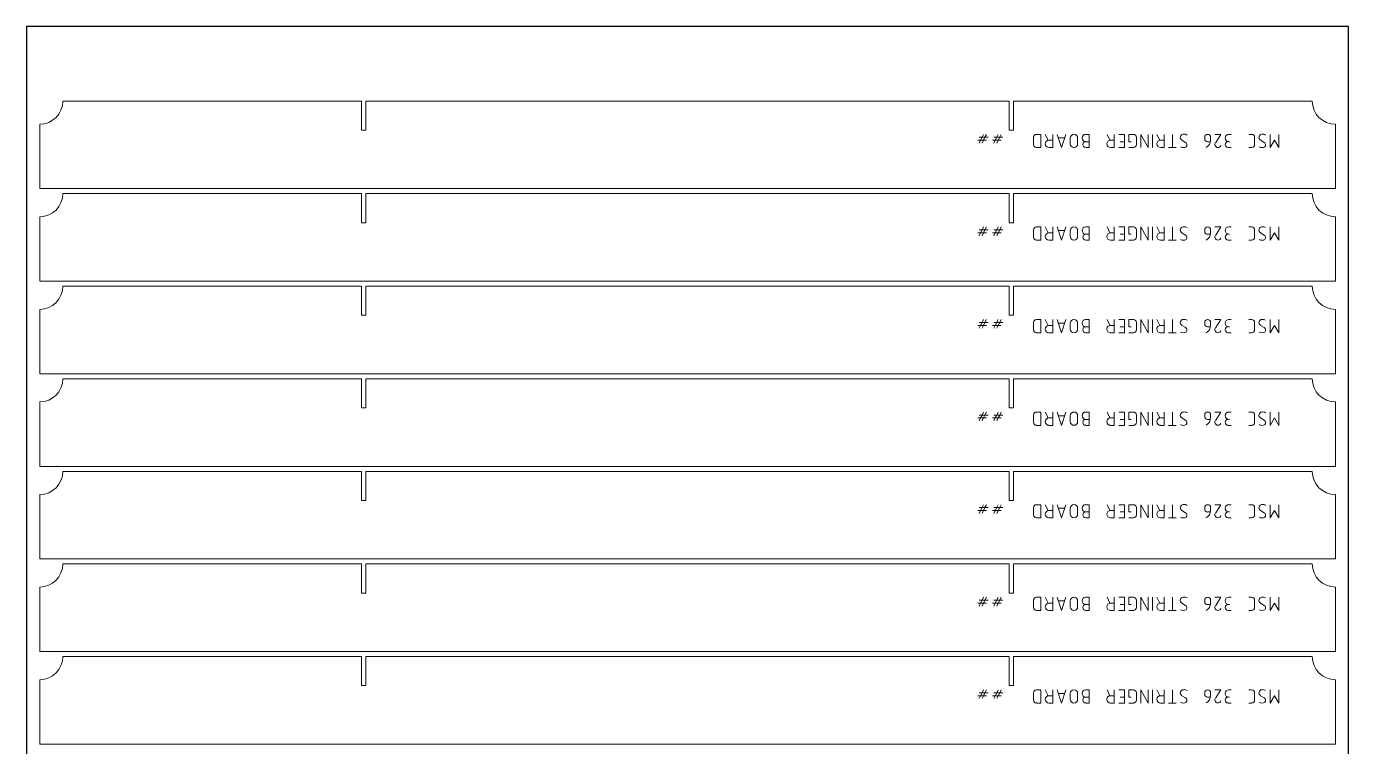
# Model space of a CAD drawing. Header units: inches. Extents: x 142 to 14402, y 211 to 2711.
# Drawn here: x 11202 to 12202, y 1667 to 2211 of the extents above; entities that cross this region are included whole.
import ezdxf

# ---------------------------------------------------------------- set-up
doc = ezdxf.new("R2010")
doc.units = ezdxf.units.IN
doc.header["$MEASUREMENT"] = 0
doc.layers.add('IV_MARK_SURFACE', color=2, linetype='Continuous', lineweight=5)
doc.layers.add('IV_OUTER_PROFILE', color=7, linetype='Continuous', lineweight=5)

msp = doc.modelspace()

# ---------------------------------------------------------------- linework, layer by layer
msp.add_lwpolyline([(11201.7, 211.4), (12201.7, 211.4), (12201.7, 2211.4), (11201.7, 2211.4)], close=True)
at = {"layer": 'IV_MARK_SURFACE'}
for p, q in [((11923.4, 2125.4), (11921.2, 2125.4)), ((11922.3, 2127.6), (11924.5, 2127.6)), ((11922.3, 2123.2), (11923.4, 2125.4)), ((11923.4, 2125.4), (11924.5, 2127.6)), ((11925.6, 2125.4), (11923.4, 2125.4)), ((11924.5, 2127.6), (11925.6, 2129.8)), ((11924.5, 2127.6), (11926.7, 2127.6)), ((11925.6, 2125.4), (11924.5, 2123.2)), ((11926.7, 2127.6), (11925.6, 2125.4)), ((11927.9, 2125.4), (11925.6, 2125.4)), ((11927.9, 2129.8), (11926.7, 2127.6)), ((11926.7, 2127.6), (11929, 2127.6)), ((11934.5, 2125.4), (11932.3, 2125.4)), ((11933.4, 2127.6), (11935.6, 2127.6)), ((11933.4, 2123.2), (11934.5, 2125.4)), ((11934.5, 2125.4), (11935.6, 2127.6)), ((11936.7, 2125.4), (11934.5, 2125.4)), ((11935.6, 2127.6), (11936.7, 2129.8)), ((11935.6, 2127.6), (11937.9, 2127.6)), ((11936.7, 2125.4), (11935.6, 2123.2)), ((11937.9, 2127.6), (11936.7, 2125.4)), ((11939, 2125.4), (11936.7, 2125.4)), ((11939, 2129.8), (11937.9, 2127.6)), ((11937.9, 2127.6), (11940.1, 2127.6)), ((11963.4, 2127.6), (11963.4, 2122.1)), ((11969, 2129.8), (11965.6, 2129.8)), ((11969, 2119.8), (11969, 2129.8)), ((11974.5, 2125.4), (11972.3, 2129.8)), ((11975.1, 2125.4), (11977.9, 2125.4)), ((11977.9, 2129.8), (11977.9, 2125.4)), ((11977.9, 2125.4), (11977.9, 2119.8)), ((11981.2, 2129.8), (11984.5, 2119.8)), ((11986.7, 2127.1), (11982.3, 2127.1)), ((11984.5, 2119.8), (11987.9, 2129.8)), ((11991.2, 2127.1), (11991.2, 2122.6)), ((11996.7, 2122.6), (11996.7, 2127.1)), ((12002.9, 2129.8), (12005.6, 2129.8)), ((12002.9, 2124.3), (12005.6, 2124.3)), ((12005.6, 2129.8), (12005.6, 2124.3)), ((12005.6, 2124.3), (12005.6, 2119.8)), ((12021.2, 2125.4), (12019, 2129.8)), ((12021.7, 2125.4), (12024.5, 2125.4)), ((12024.5, 2129.8), (12024.5, 2125.4)), ((12024.5, 2125.4), (12024.5, 2119.8)), ((12027.9, 2129.8), (12032.3, 2129.8)), ((12032.3, 2124.3), (12029, 2124.3)), ((12032.3, 2129.8), (12032.3, 2124.3)), ((12032.3, 2124.3), (12032.3, 2119.8)), ((12039, 2129.8), (12035.6, 2129.8)), ((12035.6, 2129.8), (12035.6, 2124.3)), ((12035.6, 2124.3), (12037.3, 2124.3)), ((12041.2, 2122.1), (12041.2, 2127.6)), ((12050.1, 2119.8), (12044.5, 2129.8)), ((12044.5, 2129.8), (12044.5, 2119.8)), ((12050.1, 2129.8), (12050.1, 2119.8)), ((12053.4, 2129.8), (12053.4, 2119.8)), ((12059, 2125.4), (12056.7, 2129.8)), ((12059.5, 2125.4), (12062.3, 2125.4)), ((12062.3, 2129.8), (12062.3, 2125.4)), ((12062.3, 2125.4), (12062.3, 2119.8)), ((12068.4, 2129.8), (12068.4, 2119.8)), ((12075.6, 2125.4), (12078.4, 2123.7)), ((12092.9, 2127.6), (12092.9, 2126.5)), ((12095.1, 2124.3), (12096.7, 2124.3)), ((12097.3, 2125.4), (12097.3, 2127.6)), ((12100.6, 2129.8), (12105.1, 2129.8)), ((12105.1, 2129.8), (12101.2, 2123.7)), ((12112.9, 2129.8), (12111.2, 2129.8)), ((12111.2, 2124.3), (12111.7, 2124.3)), ((12126.2, 2129.8), (12128.4, 2129.8)), ((12130.6, 2127.6), (12130.6, 2122.1)), ((12135.1, 2125.4), (12137.9, 2123.7)), ((12142.3, 2119.8), (12142.3, 2129.8)), ((12145.6, 2125.4), (12142.3, 2119.8)), ((12149, 2119.8), (12145.6, 2125.4)), ((12149, 2129.8), (12149, 2119.8)), ((11965.6, 2119.8), (11969, 2119.8)), ((11977.9, 2119.8), (11975.1, 2119.8)), ((12005.6, 2119.8), (12002.9, 2119.8)), ((12024.5, 2119.8), (12021.7, 2119.8)), ((12032.3, 2119.8), (12027.9, 2119.8)), ((12035.6, 2119.8), (12039, 2119.8)), ((12062.3, 2119.8), (12059.5, 2119.8)), ((12068.4, 2119.8), (12065.6, 2119.8)), ((12071.2, 2119.8), (12068.4, 2119.8)), ((12110.6, 2119.8), (12112.9, 2119.8)), ((12128.4, 2119.8), (12126.2, 2119.8)), ((11923.4, 2055.4), (11921.2, 2055.4)), ((11922.3, 2057.6), (11924.5, 2057.6)), ((11922.3, 2053.2), (11923.4, 2055.4)), ((11923.4, 2055.4), (11924.5, 2057.6)), ((11925.6, 2055.4), (11923.4, 2055.4)), ((11924.5, 2057.6), (11925.6, 2059.8)), ((11924.5, 2057.6), (11926.7, 2057.6)), ((11925.6, 2055.4), (11924.5, 2053.2)), ((11926.7, 2057.6), (11925.6, 2055.4)), ((11927.9, 2055.4), (11925.6, 2055.4)), ((11927.9, 2059.8), (11926.7, 2057.6)), ((11926.7, 2057.6), (11929, 2057.6)), ((11934.5, 2055.4), (11932.3, 2055.4)), ((11933.4, 2057.6), (11935.6, 2057.6)), ((11933.4, 2053.2), (11934.5, 2055.4)), ((11934.5, 2055.4), (11935.6, 2057.6)), ((11936.7, 2055.4), (11934.5, 2055.4)), ((11935.6, 2057.6), (11936.7, 2059.8)), ((11935.6, 2057.6), (11937.9, 2057.6)), ((11936.7, 2055.4), (11935.6, 2053.2)), ((11937.9, 2057.6), (11936.7, 2055.4)), ((11939, 2055.4), (11936.7, 2055.4)), ((11939, 2059.8), (11937.9, 2057.6)), ((11937.9, 2057.6), (11940.1, 2057.6)), ((11963.4, 2057.6), (11963.4, 2052.1)), ((11969, 2059.8), (11965.6, 2059.8)), ((11969, 2049.8), (11969, 2059.8)), ((11974.5, 2055.4), (11972.3, 2059.8)), ((11975.1, 2055.4), (11977.9, 2055.4)), ((11977.9, 2059.8), (11977.9, 2055.4)), ((11977.9, 2055.4), (11977.9, 2049.8)), ((11981.2, 2059.8), (11984.5, 2049.8)), ((11986.7, 2057.1), (11982.3, 2057.1)), ((11984.5, 2049.8), (11987.9, 2059.8)), ((11991.2, 2057.1), (11991.2, 2052.6)), ((11996.7, 2052.6), (11996.7, 2057.1)), ((12002.9, 2059.8), (12005.6, 2059.8)), ((12002.9, 2054.3), (12005.6, 2054.3)), ((12005.6, 2059.8), (12005.6, 2054.3)), ((12005.6, 2054.3), (12005.6, 2049.8)), ((12021.2, 2055.4), (12019, 2059.8)), ((12021.7, 2055.4), (12024.5, 2055.4)), ((12024.5, 2059.8), (12024.5, 2055.4)), ((12024.5, 2055.4), (12024.5, 2049.8)), ((12027.9, 2059.8), (12032.3, 2059.8)), ((12032.3, 2054.3), (12029, 2054.3)), ((12032.3, 2059.8), (12032.3, 2054.3)), ((12032.3, 2054.3), (12032.3, 2049.8)), ((12039, 2059.8), (12035.6, 2059.8)), ((12035.6, 2059.8), (12035.6, 2054.3)), ((12035.6, 2054.3), (12037.3, 2054.3)), ((12041.2, 2052.1), (12041.2, 2057.6)), ((12050.1, 2049.8), (12044.5, 2059.8)), ((12044.5, 2059.8), (12044.5, 2049.8)), ((12050.1, 2059.8), (12050.1, 2049.8)), ((12053.4, 2059.8), (12053.4, 2049.8)), ((12059, 2055.4), (12056.7, 2059.8)), ((12059.5, 2055.4), (12062.3, 2055.4)), ((12062.3, 2059.8), (12062.3, 2055.4)), ((12062.3, 2055.4), (12062.3, 2049.8)), ((12068.4, 2059.8), (12068.4, 2049.8)), ((12075.6, 2055.4), (12078.4, 2053.7)), ((12092.9, 2057.6), (12092.9, 2056.5)), ((12095.1, 2054.3), (12096.7, 2054.3)), ((12097.3, 2055.4), (12097.3, 2057.6)), ((12100.6, 2059.8), (12105.1, 2059.8)), ((12105.1, 2059.8), (12101.2, 2053.7)), ((12112.9, 2059.8), (12111.2, 2059.8)), ((12111.2, 2054.3), (12111.7, 2054.3)), ((12126.2, 2059.8), (12128.4, 2059.8)), ((12130.6, 2057.6), (12130.6, 2052.1)), ((12135.1, 2055.4), (12137.9, 2053.7)), ((12142.3, 2049.8), (12142.3, 2059.8)), ((12145.6, 2055.4), (12142.3, 2049.8)), ((12149, 2049.8), (12145.6, 2055.4)), ((12149, 2059.8), (12149, 2049.8)), ((11965.6, 2049.8), (11969, 2049.8)), ((11977.9, 2049.8), (11975.1, 2049.8)), ((12005.6, 2049.8), (12002.9, 2049.8)), ((12024.5, 2049.8), (12021.7, 2049.8)), ((12032.3, 2049.8), (12027.9, 2049.8)), ((12035.6, 2049.8), (12039, 2049.8)), ((12062.3, 2049.8), (12059.5, 2049.8)), ((12068.4, 2049.8), (12065.6, 2049.8)), ((12071.2, 2049.8), (12068.4, 2049.8)), ((12110.6, 2049.8), (12112.9, 2049.8)), ((12128.4, 2049.8), (12126.2, 2049.8)), ((11923.4, 1985.4), (11921.2, 1985.4)), ((11922.3, 1987.6), (11924.5, 1987.6)), ((11922.3, 1983.2), (11923.4, 1985.4)), ((11923.4, 1985.4), (11924.5, 1987.6)), ((11925.6, 1985.4), (11923.4, 1985.4)), ((11924.5, 1987.6), (11925.6, 1989.8)), ((11924.5, 1987.6), (11926.7, 1987.6)), ((11925.6, 1985.4), (11924.5, 1983.2)), ((11926.7, 1987.6), (11925.6, 1985.4)), ((11927.9, 1985.4), (11925.6, 1985.4)), ((11927.9, 1989.8), (11926.7, 1987.6)), ((11926.7, 1987.6), (11929, 1987.6)), ((11934.5, 1985.4), (11932.3, 1985.4)), ((11933.4, 1987.6), (11935.6, 1987.6)), ((11933.4, 1983.2), (11934.5, 1985.4)), ((11934.5, 1985.4), (11935.6, 1987.6)), ((11936.7, 1985.4), (11934.5, 1985.4)), ((11935.6, 1987.6), (11936.7, 1989.8)), ((11935.6, 1987.6), (11937.9, 1987.6)), ((11936.7, 1985.4), (11935.6, 1983.2)), ((11937.9, 1987.6), (11936.7, 1985.4)), ((11939, 1985.4), (11936.7, 1985.4)), ((11939, 1989.8), (11937.9, 1987.6)), ((11937.9, 1987.6), (11940.1, 1987.6)), ((11963.4, 1987.6), (11963.4, 1982.1)), ((11969, 1989.8), (11965.6, 1989.8)), ((11969, 1979.8), (11969, 1989.8)), ((11974.5, 1985.4), (11972.3, 1989.8)), ((11975.1, 1985.4), (11977.9, 1985.4)), ((11977.9, 1989.8), (11977.9, 1985.4)), ((11977.9, 1985.4), (11977.9, 1979.8)), ((11981.2, 1989.8), (11984.5, 1979.8)), ((11986.7, 1987.1), (11982.3, 1987.1)), ((11984.5, 1979.8), (11987.9, 1989.8)), ((11991.2, 1987.1), (11991.2, 1982.6)), ((11996.7, 1982.6), (11996.7, 1987.1)), ((12002.9, 1989.8), (12005.6, 1989.8)), ((12002.9, 1984.3), (12005.6, 1984.3)), ((12005.6, 1989.8), (12005.6, 1984.3)), ((12005.6, 1984.3), (12005.6, 1979.8)), ((12021.2, 1985.4), (12019, 1989.8)), ((12021.7, 1985.4), (12024.5, 1985.4)), ((12024.5, 1989.8), (12024.5, 1985.4)), ((12024.5, 1985.4), (12024.5, 1979.8)), ((12027.9, 1989.8), (12032.3, 1989.8)), ((12032.3, 1984.3), (12029, 1984.3)), ((12032.3, 1989.8), (12032.3, 1984.3)), ((12032.3, 1984.3), (12032.3, 1979.8)), ((12039, 1989.8), (12035.6, 1989.8)), ((12035.6, 1989.8), (12035.6, 1984.3)), ((12035.6, 1984.3), (12037.3, 1984.3)), ((12041.2, 1982.1), (12041.2, 1987.6)), ((12050.1, 1979.8), (12044.5, 1989.8)), ((12044.5, 1989.8), (12044.5, 1979.8)), ((12050.1, 1989.8), (12050.1, 1979.8)), ((12053.4, 1989.8), (12053.4, 1979.8)), ((12059, 1985.4), (12056.7, 1989.8)), ((12059.5, 1985.4), (12062.3, 1985.4)), ((12062.3, 1989.8), (12062.3, 1985.4)), ((12062.3, 1985.4), (12062.3, 1979.8)), ((12068.4, 1989.8), (12068.4, 1979.8)), ((12075.6, 1985.4), (12078.4, 1983.7)), ((12092.9, 1987.6), (12092.9, 1986.5)), ((12095.1, 1984.3), (12096.7, 1984.3)), ((12097.3, 1985.4), (12097.3, 1987.6)), ((12100.6, 1989.8), (12105.1, 1989.8)), ((12105.1, 1989.8), (12101.2, 1983.7)), ((12112.9, 1989.8), (12111.2, 1989.8)), ((12111.2, 1984.3), (12111.7, 1984.3)), ((12126.2, 1989.8), (12128.4, 1989.8)), ((12130.6, 1987.6), (12130.6, 1982.1)), ((12135.1, 1985.4), (12137.9, 1983.7)), ((12142.3, 1979.8), (12142.3, 1989.8)), ((12145.6, 1985.4), (12142.3, 1979.8)), ((12149, 1979.8), (12145.6, 1985.4)), ((12149, 1989.8), (12149, 1979.8)), ((11965.6, 1979.8), (11969, 1979.8)), ((11977.9, 1979.8), (11975.1, 1979.8)), ((12005.6, 1979.8), (12002.9, 1979.8)), ((12024.5, 1979.8), (12021.7, 1979.8)), ((12032.3, 1979.8), (12027.9, 1979.8)), ((12035.6, 1979.8), (12039, 1979.8)), ((12062.3, 1979.8), (12059.5, 1979.8)), ((12068.4, 1979.8), (12065.6, 1979.8)), ((12071.2, 1979.8), (12068.4, 1979.8)), ((12110.6, 1979.8), (12112.9, 1979.8)), ((12128.4, 1979.8), (12126.2, 1979.8)), ((11923.4, 1915.4), (11921.2, 1915.4)), ((11922.3, 1917.6), (11924.5, 1917.6)), ((11922.3, 1913.2), (11923.4, 1915.4)), ((11923.4, 1915.4), (11924.5, 1917.6)), ((11925.6, 1915.4), (11923.4, 1915.4)), ((11924.5, 1917.6), (11925.6, 1919.8)), ((11924.5, 1917.6), (11926.7, 1917.6)), ((11925.6, 1915.4), (11924.5, 1913.2)), ((11926.7, 1917.6), (11925.6, 1915.4)), ((11927.9, 1915.4), (11925.6, 1915.4)), ((11927.9, 1919.8), (11926.7, 1917.6)), ((11926.7, 1917.6), (11929, 1917.6)), ((11934.5, 1915.4), (11932.3, 1915.4)), ((11933.4, 1917.6), (11935.6, 1917.6)), ((11933.4, 1913.2), (11934.5, 1915.4)), ((11934.5, 1915.4), (11935.6, 1917.6)), ((11936.7, 1915.4), (11934.5, 1915.4)), ((11935.6, 1917.6), (11936.7, 1919.8)), ((11935.6, 1917.6), (11937.9, 1917.6)), ((11936.7, 1915.4), (11935.6, 1913.2)), ((11937.9, 1917.6), (11936.7, 1915.4)), ((11939, 1915.4), (11936.7, 1915.4)), ((11939, 1919.8), (11937.9, 1917.6)), ((11937.9, 1917.6), (11940.1, 1917.6)), ((11963.4, 1917.6), (11963.4, 1912.1)), ((11969, 1919.8), (11965.6, 1919.8)), ((11969, 1909.8), (11969, 1919.8)), ((11974.5, 1915.4), (11972.3, 1919.8)), ((11975.1, 1915.4), (11977.9, 1915.4)), ((11977.9, 1919.8), (11977.9, 1915.4)), ((11977.9, 1915.4), (11977.9, 1909.8)), ((11981.2, 1919.8), (11984.5, 1909.8)), ((11986.7, 1917.1), (11982.3, 1917.1)), ((11984.5, 1909.8), (11987.9, 1919.8)), ((11991.2, 1917.1), (11991.2, 1912.6)), ((11996.7, 1912.6), (11996.7, 1917.1)), ((12002.9, 1919.8), (12005.6, 1919.8)), ((12002.9, 1914.3), (12005.6, 1914.3)), ((12005.6, 1919.8), (12005.6, 1914.3)), ((12005.6, 1914.3), (12005.6, 1909.8)), ((12021.2, 1915.4), (12019, 1919.8)), ((12021.7, 1915.4), (12024.5, 1915.4)), ((12024.5, 1919.8), (12024.5, 1915.4)), ((12024.5, 1915.4), (12024.5, 1909.8)), ((12027.9, 1919.8), (12032.3, 1919.8)), ((12032.3, 1914.3), (12029, 1914.3)), ((12032.3, 1919.8), (12032.3, 1914.3)), ((12032.3, 1914.3), (12032.3, 1909.8)), ((12039, 1919.8), (12035.6, 1919.8)), ((12035.6, 1919.8), (12035.6, 1914.3)), ((12035.6, 1914.3), (12037.3, 1914.3)), ((12041.2, 1912.1), (12041.2, 1917.6)), ((12050.1, 1909.8), (12044.5, 1919.8)), ((12044.5, 1919.8), (12044.5, 1909.8)), ((12050.1, 1919.8), (12050.1, 1909.8)), ((12053.4, 1919.8), (12053.4, 1909.8)), ((12059, 1915.4), (12056.7, 1919.8)), ((12059.5, 1915.4), (12062.3, 1915.4)), ((12062.3, 1919.8), (12062.3, 1915.4)), ((12062.3, 1915.4), (12062.3, 1909.8)), ((12068.4, 1919.8), (12068.4, 1909.8)), ((12075.6, 1915.4), (12078.4, 1913.7)), ((12092.9, 1917.6), (12092.9, 1916.5)), ((12095.1, 1914.3), (12096.7, 1914.3)), ((12097.3, 1915.4), (12097.3, 1917.6)), ((12100.6, 1919.8), (12105.1, 1919.8)), ((12105.1, 1919.8), (12101.2, 1913.7)), ((12112.9, 1919.8), (12111.2, 1919.8)), ((12111.2, 1914.3), (12111.7, 1914.3)), ((12126.2, 1919.8), (12128.4, 1919.8)), ((12130.6, 1917.6), (12130.6, 1912.1)), ((12135.1, 1915.4), (12137.9, 1913.7)), ((12142.3, 1909.8), (12142.3, 1919.8)), ((12145.6, 1915.4), (12142.3, 1909.8)), ((12149, 1909.8), (12145.6, 1915.4)), ((12149, 1919.8), (12149, 1909.8)), ((11965.6, 1909.8), (11969, 1909.8)), ((11977.9, 1909.8), (11975.1, 1909.8)), ((12005.6, 1909.8), (12002.9, 1909.8)), ((12024.5, 1909.8), (12021.7, 1909.8)), ((12032.3, 1909.8), (12027.9, 1909.8)), ((12035.6, 1909.8), (12039, 1909.8)), ((12062.3, 1909.8), (12059.5, 1909.8)), ((12068.4, 1909.8), (12065.6, 1909.8)), ((12071.2, 1909.8), (12068.4, 1909.8)), ((12110.6, 1909.8), (12112.9, 1909.8)), ((12128.4, 1909.8), (12126.2, 1909.8)), ((11923.4, 1845.4), (11921.2, 1845.4)), ((11922.3, 1847.6), (11924.5, 1847.6)), ((11922.3, 1843.2), (11923.4, 1845.4)), ((11923.4, 1845.4), (11924.5, 1847.6)), ((11925.6, 1845.4), (11923.4, 1845.4)), ((11924.5, 1847.6), (11925.6, 1849.8)), ((11924.5, 1847.6), (11926.7, 1847.6)), ((11925.6, 1845.4), (11924.5, 1843.2)), ((11926.7, 1847.6), (11925.6, 1845.4)), ((11927.9, 1845.4), (11925.6, 1845.4)), ((11927.9, 1849.8), (11926.7, 1847.6)), ((11926.7, 1847.6), (11929, 1847.6)), ((11934.5, 1845.4), (11932.3, 1845.4)), ((11933.4, 1847.6), (11935.6, 1847.6)), ((11933.4, 1843.2), (11934.5, 1845.4)), ((11934.5, 1845.4), (11935.6, 1847.6)), ((11936.7, 1845.4), (11934.5, 1845.4)), ((11935.6, 1847.6), (11936.7, 1849.8)), ((11935.6, 1847.6), (11937.9, 1847.6)), ((11936.7, 1845.4), (11935.6, 1843.2)), ((11937.9, 1847.6), (11936.7, 1845.4)), ((11939, 1845.4), (11936.7, 1845.4)), ((11939, 1849.8), (11937.9, 1847.6)), ((11937.9, 1847.6), (11940.1, 1847.6)), ((11963.4, 1847.6), (11963.4, 1842.1)), ((11969, 1849.8), (11965.6, 1849.8)), ((11969, 1839.8), (11969, 1849.8)), ((11974.5, 1845.4), (11972.3, 1849.8)), ((11975.1, 1845.4), (11977.9, 1845.4)), ((11977.9, 1849.8), (11977.9, 1845.4)), ((11977.9, 1845.4), (11977.9, 1839.8)), ((11981.2, 1849.8), (11984.5, 1839.8)), ((11986.7, 1847.1), (11982.3, 1847.1)), ((11984.5, 1839.8), (11987.9, 1849.8)), ((11991.2, 1847.1), (11991.2, 1842.6)), ((11996.7, 1842.6), (11996.7, 1847.1)), ((12002.9, 1849.8), (12005.6, 1849.8)), ((12002.9, 1844.3), (12005.6, 1844.3)), ((12005.6, 1849.8), (12005.6, 1844.3)), ((12005.6, 1844.3), (12005.6, 1839.8)), ((12021.2, 1845.4), (12019, 1849.8)), ((12021.7, 1845.4), (12024.5, 1845.4)), ((12024.5, 1849.8), (12024.5, 1845.4)), ((12024.5, 1845.4), (12024.5, 1839.8)), ((12027.9, 1849.8), (12032.3, 1849.8)), ((12032.3, 1844.3), (12029, 1844.3)), ((12032.3, 1849.8), (12032.3, 1844.3)), ((12032.3, 1844.3), (12032.3, 1839.8)), ((12039, 1849.8), (12035.6, 1849.8)), ((12035.6, 1849.8), (12035.6, 1844.3)), ((12035.6, 1844.3), (12037.3, 1844.3)), ((12041.2, 1842.1), (12041.2, 1847.6)), ((12050.1, 1839.8), (12044.5, 1849.8)), ((12044.5, 1849.8), (12044.5, 1839.8)), ((12050.1, 1849.8), (12050.1, 1839.8)), ((12053.4, 1849.8), (12053.4, 1839.8)), ((12059, 1845.4), (12056.7, 1849.8)), ((12059.5, 1845.4), (12062.3, 1845.4)), ((12062.3, 1849.8), (12062.3, 1845.4)), ((12062.3, 1845.4), (12062.3, 1839.8)), ((12068.4, 1849.8), (12068.4, 1839.8)), ((12075.6, 1845.4), (12078.4, 1843.7)), ((12092.9, 1847.6), (12092.9, 1846.5)), ((12095.1, 1844.3), (12096.7, 1844.3)), ((12097.3, 1845.4), (12097.3, 1847.6)), ((12100.6, 1849.8), (12105.1, 1849.8)), ((12105.1, 1849.8), (12101.2, 1843.7)), ((12112.9, 1849.8), (12111.2, 1849.8)), ((12111.2, 1844.3), (12111.7, 1844.3)), ((12126.2, 1849.8), (12128.4, 1849.8)), ((12130.6, 1847.6), (12130.6, 1842.1)), ((12135.1, 1845.4), (12137.9, 1843.7)), ((12142.3, 1839.8), (12142.3, 1849.8)), ((12145.6, 1845.4), (12142.3, 1839.8)), ((12149, 1839.8), (12145.6, 1845.4)), ((12149, 1849.8), (12149, 1839.8)), ((11965.6, 1839.8), (11969, 1839.8)), ((11977.9, 1839.8), (11975.1, 1839.8)), ((12005.6, 1839.8), (12002.9, 1839.8)), ((12024.5, 1839.8), (12021.7, 1839.8)), ((12032.3, 1839.8), (12027.9, 1839.8)), ((12035.6, 1839.8), (12039, 1839.8)), ((12062.3, 1839.8), (12059.5, 1839.8)), ((12068.4, 1839.8), (12065.6, 1839.8)), ((12071.2, 1839.8), (12068.4, 1839.8)), ((12110.6, 1839.8), (12112.9, 1839.8)), ((12128.4, 1839.8), (12126.2, 1839.8)), ((11923.4, 1775.4), (11921.2, 1775.4)), ((11922.3, 1777.6), (11924.5, 1777.6)), ((11922.3, 1773.2), (11923.4, 1775.4)), ((11923.4, 1775.4), (11924.5, 1777.6)), ((11925.6, 1775.4), (11923.4, 1775.4)), ((11924.5, 1777.6), (11925.6, 1779.8)), ((11924.5, 1777.6), (11926.7, 1777.6)), ((11925.6, 1775.4), (11924.5, 1773.2)), ((11926.7, 1777.6), (11925.6, 1775.4)), ((11927.9, 1775.4), (11925.6, 1775.4)), ((11927.9, 1779.8), (11926.7, 1777.6)), ((11926.7, 1777.6), (11929, 1777.6)), ((11934.5, 1775.4), (11932.3, 1775.4)), ((11933.4, 1777.6), (11935.6, 1777.6)), ((11933.4, 1773.2), (11934.5, 1775.4)), ((11934.5, 1775.4), (11935.6, 1777.6)), ((11936.7, 1775.4), (11934.5, 1775.4)), ((11935.6, 1777.6), (11936.7, 1779.8)), ((11935.6, 1777.6), (11937.9, 1777.6)), ((11936.7, 1775.4), (11935.6, 1773.2)), ((11937.9, 1777.6), (11936.7, 1775.4)), ((11939, 1775.4), (11936.7, 1775.4)), ((11939, 1779.8), (11937.9, 1777.6)), ((11937.9, 1777.6), (11940.1, 1777.6)), ((11963.4, 1777.6), (11963.4, 1772.1)), ((11969, 1779.8), (11965.6, 1779.8)), ((11969, 1769.8), (11969, 1779.8)), ((11974.5, 1775.4), (11972.3, 1779.8)), ((11975.1, 1775.4), (11977.9, 1775.4)), ((11977.9, 1779.8), (11977.9, 1775.4)), ((11977.9, 1775.4), (11977.9, 1769.8)), ((11981.2, 1779.8), (11984.5, 1769.8)), ((11986.7, 1777.1), (11982.3, 1777.1)), ((11984.5, 1769.8), (11987.9, 1779.8)), ((11991.2, 1777.1), (11991.2, 1772.6)), ((11996.7, 1772.6), (11996.7, 1777.1)), ((12002.9, 1779.8), (12005.6, 1779.8)), ((12002.9, 1774.3), (12005.6, 1774.3)), ((12005.6, 1779.8), (12005.6, 1774.3)), ((12005.6, 1774.3), (12005.6, 1769.8)), ((12021.2, 1775.4), (12019, 1779.8)), ((12021.7, 1775.4), (12024.5, 1775.4)), ((12024.5, 1779.8), (12024.5, 1775.4)), ((12024.5, 1775.4), (12024.5, 1769.8)), ((12027.9, 1779.8), (12032.3, 1779.8)), ((12032.3, 1774.3), (12029, 1774.3)), ((12032.3, 1779.8), (12032.3, 1774.3)), ((12032.3, 1774.3), (12032.3, 1769.8)), ((12039, 1779.8), (12035.6, 1779.8)), ((12035.6, 1779.8), (12035.6, 1774.3)), ((12035.6, 1774.3), (12037.3, 1774.3)), ((12041.2, 1772.1), (12041.2, 1777.6)), ((12050.1, 1769.8), (12044.5, 1779.8)), ((12044.5, 1779.8), (12044.5, 1769.8)), ((12050.1, 1779.8), (12050.1, 1769.8)), ((12053.4, 1779.8), (12053.4, 1769.8)), ((12059, 1775.4), (12056.7, 1779.8)), ((12059.5, 1775.4), (12062.3, 1775.4)), ((12062.3, 1779.8), (12062.3, 1775.4)), ((12062.3, 1775.4), (12062.3, 1769.8)), ((12068.4, 1779.8), (12068.4, 1769.8)), ((12075.6, 1775.4), (12078.4, 1773.7)), ((12092.9, 1777.6), (12092.9, 1776.5)), ((12095.1, 1774.3), (12096.7, 1774.3)), ((12097.3, 1775.4), (12097.3, 1777.6)), ((12100.6, 1779.8), (12105.1, 1779.8)), ((12105.1, 1779.8), (12101.2, 1773.7)), ((12112.9, 1779.8), (12111.2, 1779.8)), ((12111.2, 1774.3), (12111.7, 1774.3)), ((12126.2, 1779.8), (12128.4, 1779.8)), ((12130.6, 1777.6), (12130.6, 1772.1)), ((12135.1, 1775.4), (12137.9, 1773.7)), ((12142.3, 1769.8), (12142.3, 1779.8)), ((12145.6, 1775.4), (12142.3, 1769.8)), ((12149, 1769.8), (12145.6, 1775.4)), ((12149, 1779.8), (12149, 1769.8)), ((11965.6, 1769.8), (11969, 1769.8)), ((11977.9, 1769.8), (11975.1, 1769.8)), ((12005.6, 1769.8), (12002.9, 1769.8)), ((12024.5, 1769.8), (12021.7, 1769.8)), ((12032.3, 1769.8), (12027.9, 1769.8)), ((12035.6, 1769.8), (12039, 1769.8)), ((12062.3, 1769.8), (12059.5, 1769.8)), ((12068.4, 1769.8), (12065.6, 1769.8)), ((12071.2, 1769.8), (12068.4, 1769.8)), ((12110.6, 1769.8), (12112.9, 1769.8)), ((12128.4, 1769.8), (12126.2, 1769.8)), ((11923.4, 1705.4), (11921.2, 1705.4)), ((11922.3, 1707.6), (11924.5, 1707.6)), ((11922.3, 1703.2), (11923.4, 1705.4)), ((11923.4, 1705.4), (11924.5, 1707.6)), ((11925.6, 1705.4), (11923.4, 1705.4)), ((11924.5, 1707.6), (11925.6, 1709.8)), ((11924.5, 1707.6), (11926.7, 1707.6)), ((11925.6, 1705.4), (11924.5, 1703.2)), ((11926.7, 1707.6), (11925.6, 1705.4)), ((11927.9, 1705.4), (11925.6, 1705.4)), ((11927.9, 1709.8), (11926.7, 1707.6)), ((11926.7, 1707.6), (11929, 1707.6)), ((11934.5, 1705.4), (11932.3, 1705.4)), ((11933.4, 1707.6), (11935.6, 1707.6)), ((11933.4, 1703.2), (11934.5, 1705.4)), ((11934.5, 1705.4), (11935.6, 1707.6)), ((11936.7, 1705.4), (11934.5, 1705.4)), ((11935.6, 1707.6), (11936.7, 1709.8)), ((11935.6, 1707.6), (11937.9, 1707.6)), ((11936.7, 1705.4), (11935.6, 1703.2)), ((11937.9, 1707.6), (11936.7, 1705.4)), ((11939, 1705.4), (11936.7, 1705.4)), ((11939, 1709.8), (11937.9, 1707.6)), ((11937.9, 1707.6), (11940.1, 1707.6)), ((11963.4, 1707.6), (11963.4, 1702.1)), ((11969, 1709.8), (11965.6, 1709.8)), ((11969, 1699.8), (11969, 1709.8)), ((11974.5, 1705.4), (11972.3, 1709.8)), ((11975.1, 1705.4), (11977.9, 1705.4)), ((11977.9, 1709.8), (11977.9, 1705.4)), ((11977.9, 1705.4), (11977.9, 1699.8)), ((11981.2, 1709.8), (11984.5, 1699.8)), ((11986.7, 1707.1), (11982.3, 1707.1)), ((11984.5, 1699.8), (11987.9, 1709.8)), ((11991.2, 1707.1), (11991.2, 1702.6)), ((11996.7, 1702.6), (11996.7, 1707.1)), ((12002.9, 1709.8), (12005.6, 1709.8)), ((12002.9, 1704.3), (12005.6, 1704.3)), ((12005.6, 1709.8), (12005.6, 1704.3)), ((12005.6, 1704.3), (12005.6, 1699.8)), ((12021.2, 1705.4), (12019, 1709.8)), ((12021.7, 1705.4), (12024.5, 1705.4)), ((12024.5, 1709.8), (12024.5, 1705.4)), ((12024.5, 1705.4), (12024.5, 1699.8)), ((12027.9, 1709.8), (12032.3, 1709.8)), ((12032.3, 1704.3), (12029, 1704.3)), ((12032.3, 1709.8), (12032.3, 1704.3)), ((12032.3, 1704.3), (12032.3, 1699.8)), ((12039, 1709.8), (12035.6, 1709.8)), ((12035.6, 1709.8), (12035.6, 1704.3)), ((12035.6, 1704.3), (12037.3, 1704.3)), ((12041.2, 1702.1), (12041.2, 1707.6)), ((12050.1, 1699.8), (12044.5, 1709.8)), ((12044.5, 1709.8), (12044.5, 1699.8)), ((12050.1, 1709.8), (12050.1, 1699.8)), ((12053.4, 1709.8), (12053.4, 1699.8)), ((12059, 1705.4), (12056.7, 1709.8)), ((12059.5, 1705.4), (12062.3, 1705.4)), ((12062.3, 1709.8), (12062.3, 1705.4)), ((12062.3, 1705.4), (12062.3, 1699.8)), ((12068.4, 1709.8), (12068.4, 1699.8)), ((12075.6, 1705.4), (12078.4, 1703.7)), ((12092.9, 1707.6), (12092.9, 1706.5)), ((12095.1, 1704.3), (12096.7, 1704.3)), ((12097.3, 1705.4), (12097.3, 1707.6)), ((12100.6, 1709.8), (12105.1, 1709.8)), ((12105.1, 1709.8), (12101.2, 1703.7)), ((12112.9, 1709.8), (12111.2, 1709.8)), ((12111.2, 1704.3), (12111.7, 1704.3)), ((12126.2, 1709.8), (12128.4, 1709.8)), ((12130.6, 1707.6), (12130.6, 1702.1)), ((12135.1, 1705.4), (12137.9, 1703.7)), ((12142.3, 1699.8), (12142.3, 1709.8)), ((12145.6, 1705.4), (12142.3, 1699.8)), ((12149, 1699.8), (12145.6, 1705.4)), ((12149, 1709.8), (12149, 1699.8)), ((11965.6, 1699.8), (11969, 1699.8)), ((11977.9, 1699.8), (11975.1, 1699.8)), ((12005.6, 1699.8), (12002.9, 1699.8)), ((12024.5, 1699.8), (12021.7, 1699.8)), ((12032.3, 1699.8), (12027.9, 1699.8)), ((12035.6, 1699.8), (12039, 1699.8)), ((12062.3, 1699.8), (12059.5, 1699.8)), ((12068.4, 1699.8), (12065.6, 1699.8)), ((12071.2, 1699.8), (12068.4, 1699.8)), ((12110.6, 1699.8), (12112.9, 1699.8)), ((12128.4, 1699.8), (12126.2, 1699.8))]:
    msp.add_line(p, q, dxfattribs=at)
for centre, radius, start, end in [((11965.6, 2127.6), 2.22, 90, 180), ((11965.6, 2122.1), 2.22, 180, 270), ((11975.1, 2122.6), 2.78, 90, 270), ((11994, 2127.1), 2.78, 0, 180), ((11994, 2122.6), 2.78, 180, 0), ((12002.9, 2127.1), 2.78, 90, 270), ((12002.9, 2122.1), 2.22, 90, 270), ((12021.7, 2122.6), 2.78, 90, 270), ((12039, 2127.6), 2.22, 0, 90), ((12039, 2122.1), 2.22, 270, 0), ((12059.5, 2122.6), 2.78, 90, 270), ((12076.8, 2127.5), 2.39, 92.3685, 239.559), ((12076.7, 2124.5), 4.69, 241.7153, 298.2847), ((12077.5, 2126.2), 3.74, 56.4174, 100.9627), ((12077.3, 2121.8), 2.21, 319.6263, 59.2984), ((12095.1, 2127.6), 2.22, 0, 180), ((12095.1, 2126.5), 2.22, 180, 270), ((12091.5, 2125.1), 5.77, 294.8942, 3.1783), ((12103.6, 2121.9), 3.02, 143.6911, 188.2364), ((12102.9, 2122.2), 2.32, 196.4047, 343.5953), ((12111.2, 2127.1), 2.78, 90, 270), ((12110.6, 2122.1), 2.22, 90, 270), ((12128.4, 2127.6), 2.22, 0, 90), ((12128.4, 2122.1), 2.22, 270, 0), ((12136.3, 2127.5), 2.39, 92.3685, 239.559), ((12136.2, 2124.5), 4.69, 241.7153, 298.2847), ((12136.9, 2126.2), 3.74, 56.4174, 100.9627), ((12136.7, 2121.8), 2.21, 319.6263, 59.2984), ((11965.6, 2057.6), 2.22, 90, 180), ((11965.6, 2052.1), 2.22, 180, 270), ((11975.1, 2052.6), 2.78, 90, 270), ((11994, 2057.1), 2.78, 0, 180), ((11994, 2052.6), 2.78, 180, 0), ((12002.9, 2057.1), 2.78, 90, 270), ((12002.9, 2052.1), 2.22, 90, 270), ((12021.7, 2052.6), 2.78, 90, 270), ((12039, 2057.6), 2.22, 0, 90), ((12039, 2052.1), 2.22, 270, 0), ((12059.5, 2052.6), 2.78, 90, 270), ((12076.8, 2057.5), 2.39, 92.3685, 239.559), ((12076.7, 2054.5), 4.69, 241.7153, 298.2847), ((12077.5, 2056.2), 3.74, 56.4174, 100.9627), ((12077.3, 2051.8), 2.21, 319.6263, 59.2984), ((12095.1, 2057.6), 2.22, 0, 180), ((12095.1, 2056.5), 2.22, 180, 270), ((12091.5, 2055.1), 5.77, 294.8942, 3.1783), ((12103.6, 2051.9), 3.02, 143.6911, 188.2364), ((12102.9, 2052.2), 2.32, 196.4047, 343.5953), ((12111.2, 2057.1), 2.78, 90, 270), ((12110.6, 2052.1), 2.22, 90, 270), ((12128.4, 2057.6), 2.22, 0, 90), ((12128.4, 2052.1), 2.22, 270, 0), ((12136.3, 2057.5), 2.39, 92.3685, 239.559), ((12136.2, 2054.5), 4.69, 241.7153, 298.2847), ((12136.9, 2056.2), 3.74, 56.4174, 100.9627), ((12136.7, 2051.8), 2.21, 319.6263, 59.2984), ((11965.6, 1987.6), 2.22, 90, 180), ((11965.6, 1982.1), 2.22, 180, 270), ((11975.1, 1982.6), 2.78, 90, 270), ((11994, 1987.1), 2.78, 0, 180), ((11994, 1982.6), 2.78, 180, 0), ((12002.9, 1987.1), 2.78, 90, 270), ((12002.9, 1982.1), 2.22, 90, 270), ((12021.7, 1982.6), 2.78, 90, 270), ((12039, 1987.6), 2.22, 0, 90), ((12039, 1982.1), 2.22, 270, 0), ((12059.5, 1982.6), 2.78, 90, 270), ((12076.8, 1987.5), 2.39, 92.3685, 239.559), ((12076.7, 1984.5), 4.69, 241.7153, 298.2847), ((12077.5, 1986.2), 3.74, 56.4174, 100.9627), ((12077.3, 1981.8), 2.21, 319.6263, 59.2984), ((12095.1, 1987.6), 2.22, 0, 180), ((12095.1, 1986.5), 2.22, 180, 270), ((12091.5, 1985.1), 5.77, 294.8942, 3.1783), ((12103.6, 1981.9), 3.02, 143.6911, 188.2364), ((12102.9, 1982.2), 2.32, 196.4047, 343.5953), ((12111.2, 1987.1), 2.78, 90, 270), ((12110.6, 1982.1), 2.22, 90, 270), ((12128.4, 1987.6), 2.22, 0, 90), ((12128.4, 1982.1), 2.22, 270, 0), ((12136.3, 1987.5), 2.39, 92.3685, 239.559), ((12136.2, 1984.5), 4.69, 241.7153, 298.2847), ((12136.9, 1986.2), 3.74, 56.4174, 100.9627), ((12136.7, 1981.8), 2.21, 319.6263, 59.2984), ((11965.6, 1917.6), 2.22, 90, 180), ((11965.6, 1912.1), 2.22, 180, 270), ((11975.1, 1912.6), 2.78, 90, 270), ((11994, 1917.1), 2.78, 0, 180), ((11994, 1912.6), 2.78, 180, 0), ((12002.9, 1917.1), 2.78, 90, 270), ((12002.9, 1912.1), 2.22, 90, 270), ((12021.7, 1912.6), 2.78, 90, 270), ((12039, 1917.6), 2.22, 0, 90), ((12039, 1912.1), 2.22, 270, 0), ((12059.5, 1912.6), 2.78, 90, 270), ((12076.8, 1917.5), 2.39, 92.3685, 239.559), ((12076.7, 1914.5), 4.69, 241.7153, 298.2847), ((12077.5, 1916.2), 3.74, 56.4174, 100.9627), ((12077.3, 1911.8), 2.21, 319.6263, 59.2984), ((12095.1, 1917.6), 2.22, 0, 180), ((12095.1, 1916.5), 2.22, 180, 270), ((12091.5, 1915.1), 5.77, 294.8942, 3.1783), ((12103.6, 1911.9), 3.02, 143.6911, 188.2364), ((12102.9, 1912.2), 2.32, 196.4047, 343.5953), ((12111.2, 1917.1), 2.78, 90, 270), ((12110.6, 1912.1), 2.22, 90, 270), ((12128.4, 1917.6), 2.22, 0, 90), ((12128.4, 1912.1), 2.22, 270, 0), ((12136.3, 1917.5), 2.39, 92.3685, 239.559), ((12136.2, 1914.5), 4.69, 241.7153, 298.2847), ((12136.9, 1916.2), 3.74, 56.4174, 100.9627), ((12136.7, 1911.8), 2.21, 319.6263, 59.2984), ((11965.6, 1847.6), 2.22, 90, 180), ((11965.6, 1842.1), 2.22, 180, 270), ((11975.1, 1842.6), 2.78, 90, 270), ((11994, 1847.1), 2.78, 0, 180), ((11994, 1842.6), 2.78, 180, 0), ((12002.9, 1847.1), 2.78, 90, 270), ((12002.9, 1842.1), 2.22, 90, 270), ((12021.7, 1842.6), 2.78, 90, 270), ((12039, 1847.6), 2.22, 0, 90), ((12039, 1842.1), 2.22, 270, 0), ((12059.5, 1842.6), 2.78, 90, 270), ((12076.8, 1847.5), 2.39, 92.3685, 239.559), ((12076.7, 1844.5), 4.69, 241.7153, 298.2847), ((12077.5, 1846.2), 3.74, 56.4174, 100.9627), ((12077.3, 1841.8), 2.21, 319.6263, 59.2984), ((12095.1, 1847.6), 2.22, 0, 180), ((12095.1, 1846.5), 2.22, 180, 270), ((12091.5, 1845.1), 5.77, 294.8942, 3.1783), ((12103.6, 1841.9), 3.02, 143.6911, 188.2364), ((12102.9, 1842.2), 2.32, 196.4047, 343.5953), ((12111.2, 1847.1), 2.78, 90, 270), ((12110.6, 1842.1), 2.22, 90, 270), ((12128.4, 1847.6), 2.22, 0, 90), ((12128.4, 1842.1), 2.22, 270, 0), ((12136.3, 1847.5), 2.39, 92.3685, 239.559), ((12136.2, 1844.5), 4.69, 241.7153, 298.2847), ((12136.9, 1846.2), 3.74, 56.4174, 100.9627), ((12136.7, 1841.8), 2.21, 319.6263, 59.2984), ((11965.6, 1777.6), 2.22, 90, 180), ((11965.6, 1772.1), 2.22, 180, 270), ((11975.1, 1772.6), 2.78, 90, 270), ((11994, 1777.1), 2.78, 0, 180), ((11994, 1772.6), 2.78, 180, 0), ((12002.9, 1777.1), 2.78, 90, 270), ((12002.9, 1772.1), 2.22, 90, 270), ((12021.7, 1772.6), 2.78, 90, 270), ((12039, 1777.6), 2.22, 0, 90), ((12039, 1772.1), 2.22, 270, 0), ((12059.5, 1772.6), 2.78, 90, 270), ((12076.8, 1777.5), 2.39, 92.3685, 239.559), ((12076.7, 1774.5), 4.69, 241.7153, 298.2847), ((12077.5, 1776.2), 3.74, 56.4174, 100.9627), ((12077.3, 1771.8), 2.21, 319.6263, 59.2984), ((12095.1, 1777.6), 2.22, 0, 180), ((12095.1, 1776.5), 2.22, 180, 270), ((12091.5, 1775.1), 5.77, 294.8942, 3.1783), ((12103.6, 1771.9), 3.02, 143.6911, 188.2364), ((12102.9, 1772.2), 2.32, 196.4047, 343.5953), ((12111.2, 1777.1), 2.78, 90, 270), ((12110.6, 1772.1), 2.22, 90, 270), ((12128.4, 1777.6), 2.22, 0, 90), ((12128.4, 1772.1), 2.22, 270, 0), ((12136.3, 1777.5), 2.39, 92.3685, 239.559), ((12136.2, 1774.5), 4.69, 241.7153, 298.2847), ((12136.9, 1776.2), 3.74, 56.4174, 100.9627), ((12136.7, 1771.8), 2.21, 319.6263, 59.2984), ((11965.6, 1707.6), 2.22, 90, 180), ((11965.6, 1702.1), 2.22, 180, 270), ((11975.1, 1702.6), 2.78, 90, 270), ((11994, 1707.1), 2.78, 0, 180), ((11994, 1702.6), 2.78, 180, 0), ((12002.9, 1707.1), 2.78, 90, 270), ((12002.9, 1702.1), 2.22, 90, 270), ((12021.7, 1702.6), 2.78, 90, 270), ((12039, 1707.6), 2.22, 0, 90), ((12039, 1702.1), 2.22, 270, 0), ((12059.5, 1702.6), 2.78, 90, 270), ((12076.8, 1707.5), 2.39, 92.3685, 239.559), ((12076.7, 1704.5), 4.69, 241.7153, 298.2847), ((12077.5, 1706.2), 3.74, 56.4174, 100.9627), ((12077.3, 1701.8), 2.21, 319.6263, 59.2984), ((12095.1, 1707.6), 2.22, 0, 180), ((12095.1, 1706.5), 2.22, 180, 270), ((12091.5, 1705.1), 5.77, 294.8942, 3.1783), ((12103.6, 1701.9), 3.02, 143.6911, 188.2364), ((12102.9, 1702.2), 2.32, 196.4047, 343.5953), ((12111.2, 1707.1), 2.78, 90, 270), ((12110.6, 1702.1), 2.22, 90, 270), ((12128.4, 1707.6), 2.22, 0, 90), ((12128.4, 1702.1), 2.22, 270, 0), ((12136.3, 1707.5), 2.39, 92.3685, 239.559), ((12136.2, 1704.5), 4.69, 241.7153, 298.2847), ((12136.9, 1706.2), 3.74, 56.4174, 100.9627), ((12136.7, 1701.8), 2.21, 319.6263, 59.2984)]:
    msp.add_arc(centre, radius, start, end, dxfattribs=at)
at = {"layer": 'IV_OUTER_PROFILE'}
for p, q in [((11229.2, 2155), (11455.1, 2155)), ((11455.1, 2133), (11455.1, 2155)), ((11458.3, 2155), (11458.3, 2133)), ((11458.3, 2155), (11945.1, 2155)), ((11945.1, 2133), (11945.1, 2155)), ((11948.3, 2155), (11948.3, 2133)), ((11948.3, 2155), (12174.2, 2155)), ((11211.7, 2137.5), (11211.7, 2088.8)), ((11458.3, 2133), (11455.1, 2133)), ((11948.3, 2133), (11945.1, 2133)), ((12191.7, 2137.5), (12191.7, 2088.8)), ((11211.7, 2088.8), (12191.7, 2088.8)), ((11229.2, 2085), (11455.1, 2085)), ((11455.1, 2063), (11455.1, 2085)), ((11458.3, 2085), (11458.3, 2063)), ((11458.3, 2085), (11945.1, 2085)), ((11945.1, 2063), (11945.1, 2085)), ((11948.3, 2085), (11948.3, 2063)), ((11948.3, 2085), (12174.2, 2085)), ((11211.7, 2067.5), (11211.7, 2018.8)), ((11458.3, 2063), (11455.1, 2063)), ((11948.3, 2063), (11945.1, 2063)), ((12191.7, 2067.5), (12191.7, 2018.8)), ((11211.7, 2018.8), (12191.7, 2018.8)), ((11229.2, 2015), (11455.1, 2015)), ((11455.1, 1993), (11455.1, 2015)), ((11458.3, 2015), (11458.3, 1993)), ((11458.3, 2015), (11945.1, 2015)), ((11945.1, 1993), (11945.1, 2015)), ((11948.3, 2015), (11948.3, 1993)), ((11948.3, 2015), (12174.2, 2015)), ((11211.7, 1997.5), (11211.7, 1948.8)), ((11458.3, 1993), (11455.1, 1993)), ((11948.3, 1993), (11945.1, 1993)), ((12191.7, 1997.5), (12191.7, 1948.8)), ((11211.7, 1948.8), (12191.7, 1948.8)), ((11229.2, 1945), (11455.1, 1945)), ((11455.1, 1923), (11455.1, 1945)), ((11458.3, 1945), (11458.3, 1923)), ((11458.3, 1945), (11945.1, 1945)), ((11945.1, 1923), (11945.1, 1945)), ((11948.3, 1945), (11948.3, 1923)), ((11948.3, 1945), (12174.2, 1945)), ((11211.7, 1927.5), (11211.7, 1878.8)), ((11458.3, 1923), (11455.1, 1923)), ((11948.3, 1923), (11945.1, 1923)), ((12191.7, 1927.5), (12191.7, 1878.8)), ((11211.7, 1878.8), (12191.7, 1878.8)), ((11229.2, 1875), (11455.1, 1875)), ((11455.1, 1853), (11455.1, 1875)), ((11458.3, 1875), (11458.3, 1853)), ((11458.3, 1875), (11945.1, 1875)), ((11945.1, 1853), (11945.1, 1875)), ((11948.3, 1875), (11948.3, 1853)), ((11948.3, 1875), (12174.2, 1875)), ((11211.7, 1857.5), (11211.7, 1808.8)), ((11458.3, 1853), (11455.1, 1853)), ((11948.3, 1853), (11945.1, 1853)), ((12191.7, 1857.5), (12191.7, 1808.8)), ((11211.7, 1808.8), (12191.7, 1808.8)), ((11229.2, 1805), (11455.1, 1805)), ((11455.1, 1783), (11455.1, 1805)), ((11458.3, 1805), (11458.3, 1783)), ((11458.3, 1805), (11945.1, 1805)), ((11945.1, 1783), (11945.1, 1805)), ((11948.3, 1805), (11948.3, 1783)), ((11948.3, 1805), (12174.2, 1805)), ((11211.7, 1787.5), (11211.7, 1738.8)), ((11458.3, 1783), (11455.1, 1783)), ((11948.3, 1783), (11945.1, 1783)), ((12191.7, 1787.5), (12191.7, 1738.8)), ((11211.7, 1738.8), (12191.7, 1738.8)), ((11229.2, 1735), (11455.1, 1735)), ((11455.1, 1713), (11455.1, 1735)), ((11458.3, 1735), (11458.3, 1713)), ((11458.3, 1735), (11945.1, 1735)), ((11945.1, 1713), (11945.1, 1735)), ((11948.3, 1735), (11948.3, 1713)), ((11948.3, 1735), (12174.2, 1735)), ((11211.7, 1717.5), (11211.7, 1668.8)), ((11458.3, 1713), (11455.1, 1713)), ((11948.3, 1713), (11945.1, 1713)), ((12191.7, 1717.5), (12191.7, 1668.8)), ((11211.7, 1668.8), (12191.7, 1668.8))]:
    msp.add_line(p, q, dxfattribs=at)
for centre, start, end in [((11211.7, 2155), 270, 0), ((12191.7, 2155), 180, 270), ((11211.7, 2085), 270, 0), ((12191.7, 2085), 180, 270), ((11211.7, 2015), 270, 0), ((12191.7, 2015), 180, 270), ((11211.7, 1945), 270, 0), ((12191.7, 1945), 180, 270), ((11211.7, 1875), 270, 0), ((12191.7, 1875), 180, 270), ((11211.7, 1805), 270, 0), ((12191.7, 1805), 180, 270), ((11211.7, 1735), 270, 0), ((12191.7, 1735), 180, 270)]:
    msp.add_arc(centre, 17.5, start, end, dxfattribs=at)

doc.saveas('drawing.dxf')
